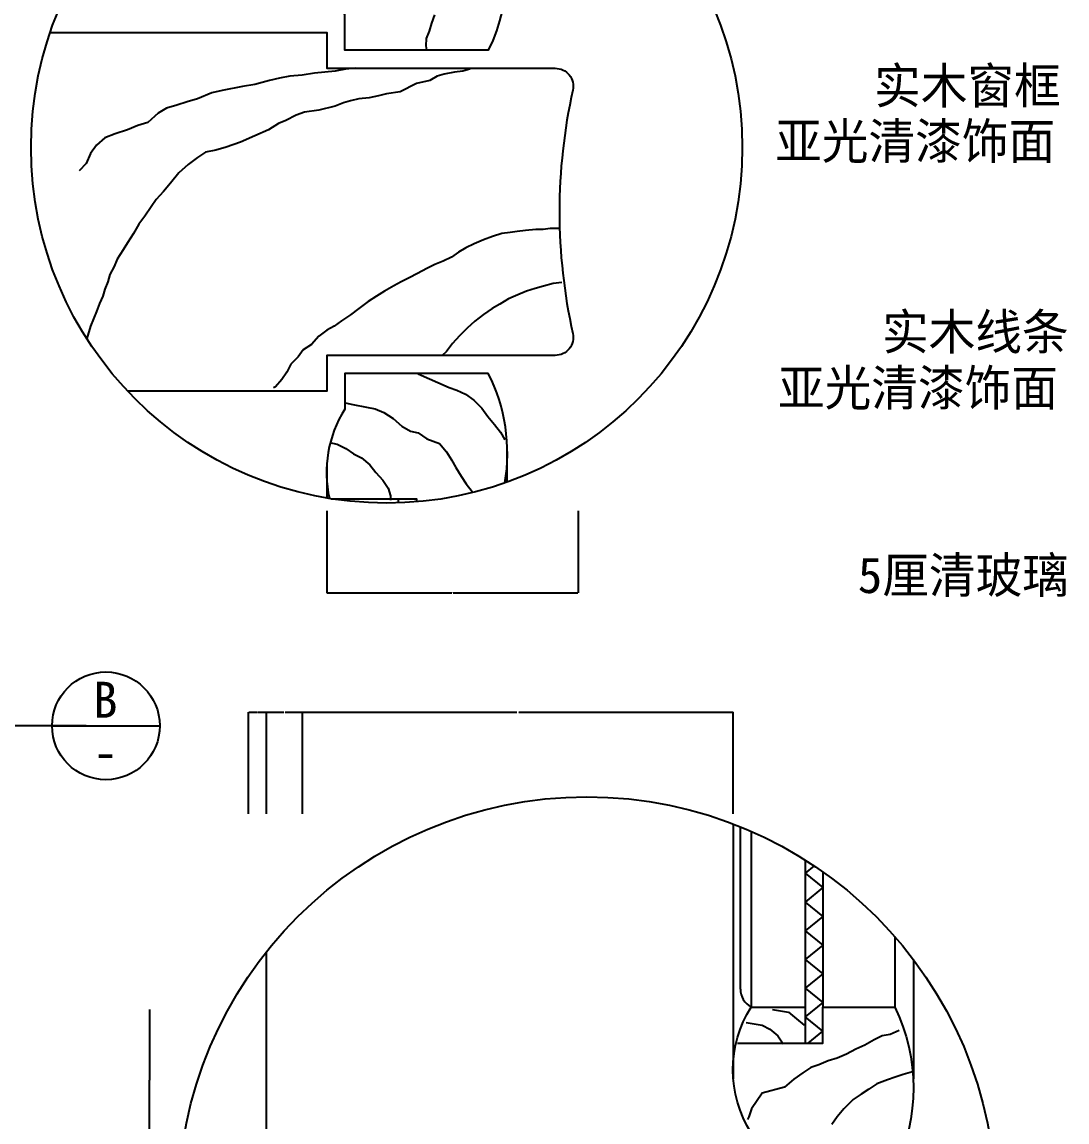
# Model space of a CAD drawing. Header units: metres. Extents: x 289 to 5205, y 117 to 7144.
# Drawn here: x 2526 to 4272, y 3153 to 4991 of the extents above; entities that cross this region are included whole.
import ezdxf

# ---------------------------------------------------------------- set-up
doc = ezdxf.new("R2010")
doc.units = ezdxf.units.M
for name, color, linetype in [('3', 3, 'Continuous'), ('4', 4, 'Continuous'), ('7', 7, 'Continuous'), ('BH', 3, 'Continuous'), ('DIM', 3, 'Continuous'), ('TEXT', 3, 'Continuous')]:
    doc.layers.add(name, color=color, linetype=linetype)
doc.dimstyles.get("Standard").update_dxf_attribs({"dimtxt": 2.5, "dimasz": 2.5, "dimexe": 1.25, "dimexo": 0.625, "dimtad": 1, "dimcen": 2.5, "dimazin": 3, "dimtfac": 1, "dimtmove": 0, "dimatfit": 3})

# ---------------------------------------------------------------- blocks, each defined once
blk = doc.blocks.new('*D32')
for p, q in [((3035.1, 4174.24), (3035.1, 4037.17)), ((3455.1, 4174.24), (3455.1, 4037.17)), ((3035.35, 4037.17), (3244.1, 4037.17)), ((3246.1, 4037.17), (3454.85, 4037.17))]:
    blk.add_line(p, q)
at = {"layer": 'Defpoints'}
for p in [(3035.1, 4174.24), (3455.1, 4174.24), (3035.1, 4037.17)]:
    blk.add_point(p, dxfattribs=at)
at = {"layer": 'DIM', "insert": (3245.1, 4037.17), "char_height": 1, "attachment_point": 5}
blk.add_mtext('70', dxfattribs=at)
blk = doc.blocks.new('*D47')
for p, q in [((2994.43, 3667.74), (2994.43, 3837.52)), ((2994.68, 3837.52), (3352.93, 3837.52)), ((3355.93, 3837.52), (3714.18, 3837.52)), ((3714.43, 3667.74), (3714.43, 3837.52))]:
    blk.add_line(p, q)
at = {"layer": 'Defpoints'}
for p in [(2994.43, 3837.52), (2994.43, 3667.74), (3714.43, 3667.74)]:
    blk.add_point(p, dxfattribs=at)
at = {"layer": 'DIM', "insert": (3354.43, 3837.52), "char_height": 1, "attachment_point": 5}
blk.add_mtext('120', dxfattribs=at)
blk = doc.blocks.new('*D48')
for p, q in [((2738.99, 3340.62), (2738.99, 3222.59)), ((2738.74, 3222.59), (2738.49, 3222.59)), ((2738.99, 3104.55), (2738.99, 3222.59)), ((2738.99, 3222.59), (2738.99, 3222.59)), ((2739.24, 3222.59), (2739.49, 3222.59))]:
    blk.add_line(p, q)
at = {"layer": 'Defpoints'}
for p in [(2738.99, 3340.62), (2738.99, 3222.59), (2738.99, 3104.55)]:
    blk.add_point(p, dxfattribs=at)
at = {"layer": 'DIM', "insert": (2738.99, 3223.715), "char_height": 1, "attachment_point": 5}
blk.add_mtext('40', dxfattribs=at)
blk = doc.blocks.new('*D50')
for p, q in [((2934.43, 3667.74), (2934.43, 3837.52)), ((2934.68, 3837.52), (2963.43, 3837.52)), ((2965.43, 3837.52), (2994.18, 3837.52)), ((2994.43, 3667.74), (2994.43, 3837.52))]:
    blk.add_line(p, q)
at = {"layer": 'Defpoints'}
for p in [(2934.43, 3837.52), (2934.43, 3667.74), (2994.43, 3667.74)]:
    blk.add_point(p, dxfattribs=at)
at = {"layer": 'DIM', "insert": (2964.43, 3837.52), "char_height": 1, "attachment_point": 5}
blk.add_mtext('10', dxfattribs=at)
blk = doc.blocks.new('*D51')
for p, q in [((2904.43, 3667.74), (2904.43, 3837.52)), ((2904.68, 3837.52), (2918.93, 3837.52)), ((2919.93, 3837.52), (2934.18, 3837.52)), ((2934.43, 3667.74), (2934.43, 3837.52))]:
    blk.add_line(p, q)
at = {"layer": 'Defpoints'}
for p in [(2904.43, 3837.52), (2904.43, 3667.74), (2934.43, 3667.74)]:
    blk.add_point(p, dxfattribs=at)
at = {"layer": 'DIM', "insert": (2919.43, 3837.52), "char_height": 1, "attachment_point": 5}
blk.add_mtext('5', dxfattribs=at)

msp = doc.modelspace()

# ---------------------------------------------------------------- linework, layer by layer
at = {"layer": '3'}
for p, q in [((2632.75, 3814.74), (476.25, 3814.74)), ((3744.43, 3638.4), (3744.43, 3344.55))]:
    msp.add_line(p, q, dxfattribs=at)
at = {"layer": '4'}
for p, q in [((3984.43, 3462.32), (3984.43, 3344.55)), ((2934.43, 3104.55), (2934.43, 3437.13))]:
    msp.add_line(p, q, dxfattribs=at)
for points in [[(3039.77, 5153.92), (3185.1, 5153.92), (3185.1, 5213.92), (3305.1, 5213.92, -0.23), (3305.1, 4943.92), (3065.1, 4943.92), (3065.1, 5003.92, -0.29), (3065.1, 5213.92), (3155.1, 5213.92), (3155.1, 5153.92)], [(2572.92, 4973.92), (3035.1, 4973.92), (3035.1, 4913.92), (3417.04, 4913.92, -0.48), (3446.34, 4877.48, 0.11), (3446.34, 4470.35, -0.48), (3417.04, 4433.92), (3035.1, 4433.92), (3035.1, 4373.92), (2702.49, 4373.92)], [(3332.85, 4220.9, 0.16), (3305.1, 4403.92), (3065.1, 4403.92), (3065.1, 4343.92, 0.2), (3039.56, 4194.78)], [(3721.59, 3284.55), (3864.43, 3284.55), (3864.43, 3344.55), (3984.43, 3344.55, -0.23), (3984.43, 3074.55), (3744.43, 3074.55), (3744.43, 3134.55, -0.29), (3744.43, 3344.55), (3834.43, 3344.55), (3834.43, 3284.55)]]:
    msp.add_lwpolyline(points, format="xyb", dxfattribs=at)
for points in [[(3042.25, 4193.92), (3185.1, 4193.92), (3185.1, 4189.15)], [(3155.1, 4187.38), (3155.1, 4193.92)]]:
    msp.add_lwpolyline(points, dxfattribs=at)
at = {"layer": '7'}
for p, q in [((3336.29, 4283.92), (3336.29, 4222.12)), ((3035.1, 4253.92), (3035.1, 4195.53)), ((3714.43, 3650.72), (3714.43, 3224.55)), ((3834.43, 3590.62), (3834.43, 3344.55)), ((3864.43, 3570.58), (3864.43, 3344.55)), ((4015.63, 3423.9), (4015.63, 3224.55))]:
    msp.add_line(p, q, dxfattribs=at)
msp.add_lwpolyline([(3726.4, 3374.55), (3726.4, 3646)], dxfattribs=at)
msp.add_lwpolyline([(3726.4, 3374.55, 0.28), (3744.43, 3344.55), (3834.43, 3344.55)], format="xyb", dxfattribs=at)
at = {"layer": 'BH'}
for p, q in [((3215.14, 5003.42), (3209.98, 4989.43)), ((3209.98, 4989.43), (3206.3, 4976.19)), ((3206.3, 4976.19), (3201.14, 4963.67)), ((3201.14, 4963.67), (3200.41, 4951.16)), ((3200.41, 4951.16), (3201.88, 4944.54)), ((3066.37, 4912.57), (3049.17, 4909.13)), ((3083.56, 4914.29), (3066.37, 4912.57)), ((3274.42, 4912.57), (3262.38, 4909.13)), ((2939.13, 4893.67), (2915.06, 4886.79)), ((2956.32, 4897.1), (2939.13, 4893.67)), ((2973.52, 4900.54), (2956.32, 4897.1)), ((2994.15, 4902.26), (2973.52, 4900.54)), ((3014.78, 4905.69), (2994.15, 4902.26)), ((3031.98, 4907.41), (3014.78, 4905.69)), ((3049.17, 4909.13), (3031.98, 4907.41)), ((3207.36, 4893.67), (3185.01, 4888.51)), ((3219.4, 4900.54), (3207.36, 4893.67)), ((3231.43, 4903.98), (3219.4, 4900.54)), ((3248.63, 4907.41), (3231.43, 4903.98)), ((3262.38, 4909.13), (3248.63, 4907.41)), ((2842.84, 4873.05), (2818.77, 4862.74)), ((2860.03, 4876.49), (2842.84, 4873.05)), ((2894.42, 4883.36), (2860.03, 4876.49)), ((2915.06, 4886.79), (2894.42, 4883.36)), ((3157.5, 4874.77), (3135.15, 4871.33)), ((3185.01, 4888.51), (3157.5, 4874.77)), ((2801.57, 4857.59), (2784.38, 4852.43)), ((2818.77, 4862.74), (2801.57, 4857.59)), ((3062.93, 4855.87), (3049.17, 4850.71)), ((3074.96, 4859.3), (3062.93, 4855.87)), ((3088.72, 4862.74), (3074.96, 4859.3)), ((3105.91, 4864.46), (3088.72, 4862.74)), ((3121.39, 4867.89), (3105.91, 4864.46)), ((3135.15, 4871.33), (3121.39, 4867.89)), ((2753.43, 4838.69), (2736.23, 4823.22)), ((2767.18, 4847.28), (2753.43, 4838.69)), ((2784.38, 4852.43), (2767.18, 4847.28)), ((2997.59, 4840.4), (2983.83, 4835.25)), ((3021.66, 4843.84), (2997.59, 4840.4)), ((3049.17, 4850.71), (3021.66, 4843.84)), ((2719.04, 4818.07), (2701.85, 4811.19)), ((2736.23, 4823.22), (2719.04, 4818.07)), ((2954.6, 4821.5), (2937.41, 4811.19)), ((2966.64, 4826.66), (2954.6, 4821.5)), ((2983.83, 4835.25), (2966.64, 4826.66)), ((2681.21, 4804.32), (2664.02, 4797.45)), ((2701.85, 4811.19), (2681.21, 4804.32)), ((2915.06, 4800.89), (2890.98, 4790.58)), ((2937.41, 4811.19), (2915.06, 4800.89)), ((2650.26, 4785.42), (2639.95, 4771.68)), ((2664.02, 4797.45), (2650.26, 4785.42)), ((2866.91, 4781.98), (2849.72, 4776.83)), ((2890.98, 4790.58), (2866.91, 4781.98)), ((2639.95, 4771.68), (2633.07, 4754.49)), ((2818.77, 4764.8), (2803.29, 4752.78)), ((2832.52, 4773.39), (2818.77, 4764.8)), ((2849.72, 4776.83), (2832.52, 4773.39)), ((2633.07, 4754.49), (2621.03, 4742.47)), ((2803.29, 4752.78), (2787.82, 4739.03)), ((2787.82, 4739.03), (2774.06, 4721.85)), ((2762.03, 4708.1), (2749.99, 4694.36)), ((2774.06, 4721.85), (2762.03, 4708.1)), ((2749.99, 4694.36), (2741.39, 4682.33)), ((2741.39, 4682.33), (2731.08, 4666.87)), ((2720.76, 4653.12), (2712.16, 4637.66)), ((2731.08, 4666.87), (2720.76, 4653.12)), ((2712.16, 4637.66), (2701.85, 4622.19)), ((3327.72, 4637.66), (3312.25, 4632.5)), ((3341.48, 4639.37), (3327.72, 4637.66)), ((3353.51, 4641.09), (3341.48, 4639.37)), ((3367.27, 4642.81), (3353.51, 4641.09)), ((3384.46, 4644.53), (3367.27, 4642.81)), ((3396.5, 4644.53), (3384.46, 4644.53)), ((3408.54, 4646.25), (3396.5, 4644.53)), ((3422.29, 4646.25), (3408.54, 4646.25)), ((2701.85, 4622.19), (2694.97, 4610.17)), ((3281.3, 4620.47), (3267.54, 4613.6)), ((3296.77, 4627.35), (3281.3, 4620.47)), ((3312.25, 4632.5), (3296.77, 4627.35)), ((2694.97, 4610.17), (2684.65, 4594.7)), ((3243.47, 4598.14), (3229.71, 4591.27)), ((3255.51, 4606.73), (3243.47, 4598.14)), ((3267.54, 4613.6), (3255.51, 4606.73)), ((2679.49, 4582.67), (2672.61, 4568.93)), ((2684.65, 4594.7), (2679.49, 4582.67)), ((3202.2, 4579.24), (3186.73, 4570.65)), ((3215.96, 4586.11), (3202.2, 4579.24)), ((3229.71, 4591.27), (3215.96, 4586.11)), ((2672.61, 4568.93), (2669.18, 4556.9)), ((3172.97, 4563.77), (3159.22, 4556.9)), ((3186.73, 4570.65), (3172.97, 4563.77)), ((2664.02, 4544.87), (2660.58, 4532.85)), ((2669.18, 4556.9), (2664.02, 4544.87)), ((3147.18, 4550.03), (3131.71, 4541.44)), ((3159.22, 4556.9), (3147.18, 4550.03)), ((3383.15, 4545.5), (3368.78, 4541.19)), ((3397.52, 4549.81), (3383.15, 4545.5)), ((3413.33, 4554.12), (3397.52, 4549.81)), ((3427.7, 4555.55), (3413.33, 4554.12)), ((2660.58, 4532.85), (2655.42, 4520.82)), ((3104.2, 4524.26), (3088.72, 4512.23)), ((3117.95, 4532.85), (3104.2, 4524.26)), ((3131.71, 4541.44), (3117.95, 4532.85)), ((3338.61, 4528.27), (3324.24, 4519.66)), ((3354.41, 4535.45), (3338.61, 4528.27)), ((3368.78, 4541.19), (3354.41, 4535.45)), ((2650.26, 4507.07), (2645.1, 4495.05)), ((2655.42, 4520.82), (2650.26, 4507.07)), ((3088.72, 4512.23), (3074.96, 4501.92)), ((3311.31, 4512.48), (3296.94, 4502.43)), ((3324.24, 4519.66), (3311.31, 4512.48)), ((2645.1, 4495.05), (2639.95, 4483.02)), ((3059.49, 4491.61), (3047.45, 4483.02)), ((3074.96, 4501.92), (3059.49, 4491.61)), ((3282.57, 4490.94), (3269.64, 4479.45)), ((3296.94, 4502.43), (3282.57, 4490.94)), ((2639.95, 4483.02), (2633.94, 4462.01)), ((3035.42, 4476.15), (3021.66, 4465.84)), ((3047.45, 4483.02), (3035.42, 4476.15)), ((3269.64, 4479.45), (3256.71, 4466.53)), ((3009.63, 4452.09), (2995.87, 4443.5)), ((3021.66, 4465.84), (3009.63, 4452.09)), ((3245.21, 4453.61), (3235.15, 4440.69)), ((3256.71, 4466.53), (3245.21, 4453.61)), ((2987.27, 4431.47), (2975.24, 4419.45)), ((2995.87, 4443.5), (2987.27, 4431.47)), ((3235.15, 4440.69), (3227.97, 4433.51)), ((2975.24, 4419.45), (2968.36, 4405.7)), ((2968.36, 4405.7), (2959.76, 4393.67)), ((3187.73, 4403.35), (3239.46, 4380.38)), ((2949.45, 4381.65), (2946.01, 4379.93)), ((2959.76, 4393.67), (2949.45, 4381.65)), ((3239.46, 4380.38), (3252.39, 4376.07)), ((3252.39, 4376.07), (3266.76, 4368.89)), ((3266.76, 4368.89), (3281.13, 4358.84)), ((3281.13, 4358.84), (3294.06, 4345.92)), ((3065.6, 4354.53), (3078.53, 4351.66)), ((3078.53, 4351.66), (3101.52, 4347.36)), ((3101.52, 4347.36), (3115.89, 4344.48)), ((3115.89, 4344.48), (3130.26, 4338.74)), ((3294.06, 4345.92), (3304.12, 4331.56)), ((3130.26, 4338.74), (3146.06, 4328.69)), ((3146.06, 4328.69), (3160.43, 4315.77)), ((3304.12, 4331.56), (3315.62, 4318.64)), ((3160.43, 4315.77), (3174.8, 4307.15)), ((3174.8, 4307.15), (3187.73, 4304.69)), ((3187.73, 4304.69), (3202.1, 4294.48)), ((3315.62, 4318.64), (3325.68, 4305.72)), ((3325.68, 4305.72), (3332.86, 4292.79)), ((3039.73, 4288.33), (3052.67, 4285.46)), ((3052.67, 4285.46), (3067.04, 4278.28)), ((3202.1, 4294.48), (3223.66, 4286.9)), ((3223.66, 4286.9), (3235.15, 4272.54)), ((3067.04, 4278.28), (3079.97, 4269.67)), ((3079.97, 4269.67), (3092.9, 4262.49)), ((3235.15, 4272.54), (3243.77, 4259.62)), ((3092.9, 4262.49), (3107.27, 4251)), ((3107.27, 4251), (3117.33, 4238.08)), ((3243.77, 4259.62), (3250.96, 4246.69)), ((3117.33, 4238.08), (3128.82, 4225.15)), ((3250.96, 4246.69), (3259.58, 4232.33)), ((3259.58, 4232.33), (3268.2, 4219.41)), ((3128.82, 4225.15), (3137.44, 4212.23)), ((3137.44, 4212.23), (3141.75, 4199.31)), ((3268.2, 4219.41), (3278.26, 4206.49)), ((3141.75, 4199.31), (3141.75, 4192.13)), ((3278.26, 4206.49), (3279.28, 4204.79)), ((3780.24, 3340.62), (3806.7, 3336.22)), ((3806.7, 3336.22), (3819.93, 3325.2)), ((3736.15, 3318.59), (3762.6, 3314.18)), ((3762.6, 3314.18), (3775.83, 3307.58)), ((3819.93, 3325.2), (3833.16, 3314.18)), ((3775.83, 3307.58), (3789.06, 3296.56)), ((3789.06, 3296.56), (3797.88, 3283.34)), ((3963.24, 3296.56), (3950.01, 3289.95)), ((3976.47, 3298.76), (3963.24, 3296.56)), ((3991.9, 3305.37), (3976.47, 3298.76)), ((3919.15, 3274.53), (3903.71, 3265.71)), ((3934.58, 3281.14), (3919.15, 3274.53)), ((3950.01, 3289.95), (3934.58, 3281.14)), ((3872.84, 3254.7), (3857.41, 3248.09)), ((3888.28, 3259.1), (3872.84, 3254.7)), ((3903.71, 3265.71), (3888.28, 3259.1)), ((3844.18, 3243.68), (3830.95, 3234.87)), ((3857.41, 3248.09), (3844.18, 3243.68)), ((4013.95, 3236.23), (3998.52, 3231.82)), ((3815.52, 3223.85), (3800.09, 3210.63)), ((3830.95, 3234.87), (3815.52, 3223.85)), ((3972.06, 3223.01), (3954.42, 3216.4)), ((3985.29, 3227.41), (3972.06, 3223.01)), ((3998.52, 3231.82), (3985.29, 3227.41)), ((3762.6, 3200.98), (3744.97, 3174.54)), ((3800.09, 3210.63), (3762.6, 3200.98)), ((3941.19, 3207.59), (3927.97, 3198.77)), ((3954.42, 3216.4), (3941.19, 3207.59)), ((3914.74, 3189.96), (3899.3, 3174.54)), ((3927.97, 3198.77), (3914.74, 3189.96)), ((3744.97, 3174.54), (3740.56, 3161.32)), ((3899.3, 3174.54), (3888.28, 3161.32)), ((3740.56, 3161.32), (3738.35, 3156.91)), ((3888.28, 3161.32), (3879.46, 3148.1))]:
    msp.add_line(p, q, dxfattribs=at)
for points in [[(3849.88, 3580.59), (3834.43, 3568.24), (3864.43, 3544.24), (3834.43, 3520.24)], [(3834.43, 3520.24), (3864.43, 3496.24), (3834.43, 3472.24), (3864.43, 3448.24), (3834.43, 3424.24), (3864.43, 3400.24), (3834.43, 3376.24), (3864.43, 3352.24), (3834.43, 3328.24)], [(3839.83, 3284.55), (3864.43, 3304.24), (3834.43, 3328.24)]]:
    msp.add_lwpolyline(points, dxfattribs=at)
at = {"layer": 'DIM'}
msp.add_lwpolyline([(2575.94, 3814.74), (2755.94, 3814.74)], dxfattribs=at)
for centre, radius in [((3135.15, 4781.34), 594.29), ((2665.94, 3814.74), 90), ((3469.92, 3012.63), 683.33)]:
    msp.add_circle(centre, radius, dxfattribs=at)

# ---------------------------------------------------------------- texts
for s, p in [('B', (2644.54, 3828.34)), ('-', (2644.85, 3741.1))]:
    msp.add_text(s, height=60, dxfattribs=at).set_placement(p)
at = {"layer": 'TEXT'}
for s, p in [('实木窗框', (3949.88, 4854.75)), ('亚光清漆饰面', (3784.51, 4762.2)), ('实木线条', (3963.05, 4443.35)), ('亚光清漆饰面', (3789.19, 4349.8)), ('5厘清玻璃', (3922.65, 4036.68))]:
    msp.add_text(s, height=60, dxfattribs=at).set_placement(p)

# ---------------------------------------------------------------- dimensions: what is measured, and where the dimension line sits
at = {"layer": 'DIM'}
for base, p1, p2, text, picture, middle in [((3035.1, 4037.17), (3035.1, 4174.24), (3455.1, 4174.24), '70', '*D32', (3245.1, 4037.17)), ((2904.43, 3837.52), (2904.43, 3667.74), (2934.43, 3667.74), '5', '*D51', (2919.43, 3837.52)), ((2934.43, 3837.52), (2934.43, 3667.74), (2994.43, 3667.74), '10', '*D50', (2964.43, 3837.52)), ((2994.43, 3837.52), (2994.43, 3667.74), (3714.43, 3667.74), '120', '*D47', (3354.43, 3837.52)), ((2738.99, 3222.59), (2738.99, 3340.62), (2738.99, 3104.55), '40', '*D48', (2738.99, 3223.715))]:
    dim = msp.add_linear_dim(base=base, p1=p1, p2=p2, text=text, dimstyle='Standard', dxfattribs=at)
    dim.commit()
    dim.dimension.update_dxf_attribs({"geometry": picture, "text_midpoint": middle})

doc.saveas('drawing.dxf')
